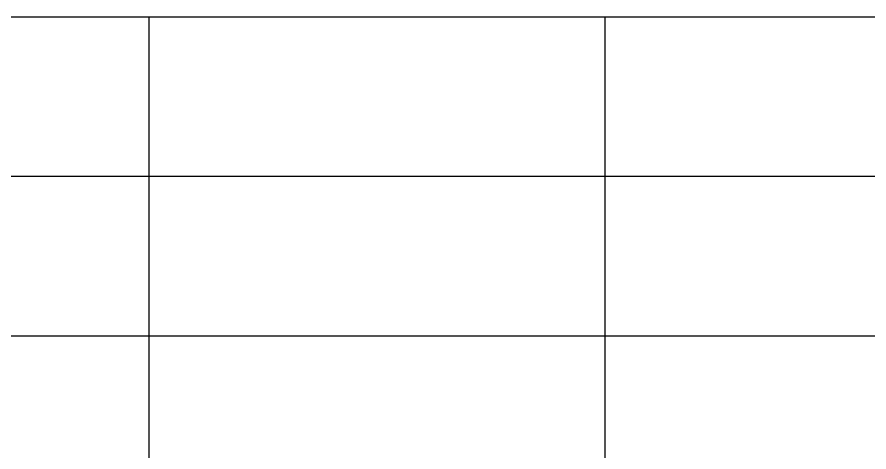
# Model space of a CAD drawing. Extents: x -59142 to 322364, y -122476 to 91021.
# Drawn here: x 174532 to 178268, y -106191 to -104284 of the extents above; entities that cross this region are included whole.
import ezdxf
from ezdxf.enums import TextEntityAlignment as Align

# ---------------------------------------------------------------- set-up
doc = ezdxf.new("R2010")
doc.units = 0
doc.header["$LTSCALE"] = 1000
doc.header["$MEASUREMENT"] = 0
doc.layers.add('Version', color=7, linetype='Continuous')
doc.styles.add('TK', font='GEDITXT.SHX', dxfattribs={"width": 0.85, "height": 3.5, "bigfont": 'DXT.SHX'})

# ---------------------------------------------------------------- blocks, each defined once
blk = doc.blocks.new('GEDI_Version_2012')
at = {"layer": 'Version', "color": 2}
for p, q in [((0, 28), (-180, 28)), ((-165, 0), (-165, 28)), ((-145, 0), (-145, 28)), ((0, 21), (-180, 21)), ((0, 14), (-180, 14))]:
    blk.add_line(p, q, dxfattribs=at)
blk = doc.blocks.new('A$C1C011119')
blk.add_blockref('GEDI_Version_2012', (584, 50))
at = {"style": 'TK', "width": 0.85}
for tag, height, p in [('PROJECTNAME', 4.75, (529, 44)), ('PHASE', 4, (571, 44)), ('DRAWINGNAME', 4.75, (539, 31))]:
    blk.add_attdef(tag, text='', height=height, dxfattribs=at).set_placement(p, align=Align.MIDDLE_CENTER)
for tag, p, height in [('APPROVE', (416, 32.75), 3.5), ('DESIGN', (461, 32.75), 3.5), ('REVIEW1', (416, 25.75), 3.5), ('DRAW', (461, 25.75), 3.5), ('DRAWINGNUMBER', (511, 18.5), 4), ('REVIEW2', (416, 18.75), 3.5), ('PROPORTION', (461, 18.75), 3.5), ('CHECK', (416, 11.75), 3.5), ('DATE', (461, 11.75), 3.5), ('VERSION', (577, 11.75), 3.5)]:
    blk.add_attdef(tag, p, '', height=height, dxfattribs=at)
blk = doc.blocks.new('safsafasffasfsd')
at = {"xscale": 100, "yscale": 100, "zscale": 100}
blk.add_blockref('A$C1C011119', (-59400, 0), dxfattribs=at)

msp = doc.modelspace()

# ---------------------------------------------------------------- block references
msp.add_blockref('safsafasffasfsd', (192612, -112083.5))

doc.saveas('drawing.dxf')
